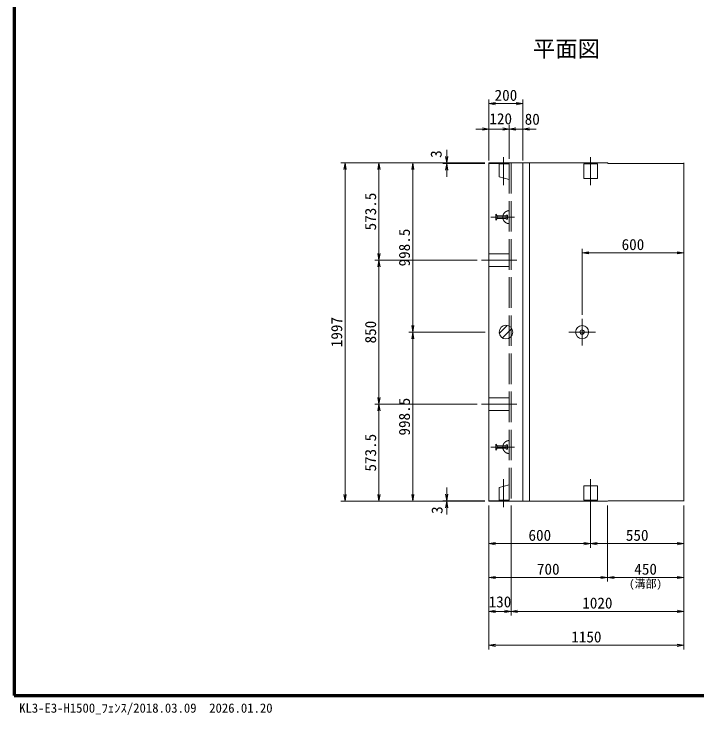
# Model space of a CAD drawing. Units: millimetres at full size, sheet at 1:30; some dimension numbers follow another scale. Extents: x 134809 to 146659, y -1498 to 6777.
# Drawn here: x 134809 to 138842, y -1498 to 2639 of the extents above; entities that cross this region are included whole.
import ezdxf
from ezdxf.enums import TextEntityAlignment as Align

# ---------------------------------------------------------------- set-up
doc = ezdxf.new("R2010")
doc.units = ezdxf.units.MM
doc.header["$LTSCALE"] = 30
doc.linetypes.add('CHAIN', pattern=[18.5, 12, -1.5, 3.5, -1.5])
doc.linetypes.add('DASHED', pattern=[7.5, 6, -1.5])
for name, color, linetype, lineweight in [('01図枠', 1, 'Continuous', 70), ('中心', 6, 'CHAIN', 9), ('外形線', 7, 'Continuous', 13), ('寸法', 2, 'Continuous', 9), ('細線', 4, 'Continuous', 9)]:
    doc.layers.add(name, color=color, linetype=linetype, lineweight=lineweight)
doc.layers.add('文字', color=7, linetype='Continuous')
doc.styles.add('ＭＳ ゴシック', font='')
doc.styles.add('ＭＳ Ｐゴシック', font='')
doc.styles.get('ＭＳ ゴシック').set_extended_font_data('MS Gothic')
doc.styles.get('ＭＳ Ｐゴシック').set_extended_font_data('MS PGothic')

# ---------------------------------------------------------------- blocks, each defined once
blk = doc.blocks.new('open_arrow')
at = {"color": 0, "linetype": 'Continuous', "lineweight": -2}
blk.add_lwpolyline([(7.5, 1.25), (0, 0), (7.5, -1.25)], dxfattribs=at)

msp = doc.modelspace()

# ---------------------------------------------------------------- hatches: boundary and pattern name
at = {"layer": '細線'}
h = msp.add_hatch(dxfattribs=at)
h.set_pattern_fill('USER', color=256, style=0, pattern_type=2)
h.set_pattern_definition([(45, (13121.41, -275.05), (-22.45064, 22.45064), [])])
h.paths.add_polyline_path([(137732.33, 796.8, -0.27564), (137753.33, 761.6, -0.27564), (137732.33, 726.4, -0.56784), (137673.33, 761.6, -0.56784)])

# ---------------------------------------------------------------- linework, layer by layer
at = {"layer": '01図枠'}
msp.add_lwpolyline([(134808.55, -1383.36), (146658.55, -1383.36), (146658.55, 6776.64), (134808.55, 6776.64)], close=True, dxfattribs=at)
at = {"layer": '中心'}
for p, q in [((137698.33, 1629.1), (137698.33, 1794.1)), ((138213.33, 1629.1), (138213.33, 1794.1)), ((137763.33, 1440.1), (137624.33, 1440.1)), ((137568.33, 1186.6), (137778.33, 1186.6)), ((138163.33, 840.1), (138163.33, 683.1)), ((138241.83, 761.6), (138084.83, 761.6)), ((137568.33, 336.6), (137778.33, 336.6)), ((137763.33, 83.1), (137624.33, 83.1)), ((137698.33, -105.9), (137698.33, -270.9)), ((138213.33, -105.9), (138213.33, -270.9))]:
    msp.add_line(p, q, dxfattribs=at)
at = {"layer": '外形線'}
for p, q in [((137613.33, 1760.1), (138313.33, 1760.1)), ((137613.33, 1760.1), (137613.33, -236.9)), ((137813.33, 1760.1), (137813.33, -236.9)), ((138316.33, 1757.1), (138313.33, 1760.1)), ((138316.33, 1757.1), (138763.33, 1757.1)), ((138763.33, -236.9), (138763.33, 1760.1)), ((137613.33, -236.9), (138313.33, -236.9)), ((138313.33, -236.9), (138316.33, -233.9)), ((138316.33, -233.9), (138763.33, -233.9))]:
    msp.add_line(p, q, dxfattribs=at)
msp.add_circle((137713.33, 761.6), 40, dxfattribs=at)
at = {"layer": '寸法'}
for p, q in [((137613.33, 1775.1), (137613.33, 2134.1)), ((137813.33, 1775.1), (137813.33, 2134.1)), ((137613.33, 2110.1), (137813.33, 2110.1)), ((137811.33, 1960.1), (137535.33, 1960.1)), ((137613.33, 1784.1), (137613.33, 1984.1)), ((137655.33, 1960.1), (137891.33, 1960.1)), ((137733.33, 1784.1), (137733.33, 1984.1)), ((137733.33, 1784.1), (137733.33, 1984.1)), ((137813.33, 1784.1), (137813.33, 1984.1)), ((137363.97, 1838.1), (137363.97, 1679.1)), ((137589.33, 1760.1), (136739.33, 1760.1)), ((136763.33, 1760.1), (136763.33, -236.9)), ((137589.33, 1760.1), (136939.33, 1760.1)), ((136963.33, 1760.1), (136963.33, 1186.6)), ((137589.33, 1760.1), (137139.33, 1760.1)), ((137163.33, 1760.1), (137163.33, 761.6)), ((137589.33, 1760.1), (137339.97, 1760.1)), ((137589.33, 1757.1), (137339.97, 1757.1)), ((138163.33, 864.1), (138163.33, 1253.18)), ((138763.33, 851.05), (138763.33, 1253.18)), ((138763.33, 1229.18), (138163.33, 1229.18)), ((137544.33, 1186.6), (136939.33, 1186.6)), ((137544.33, 1186.6), (136939.33, 1186.6)), ((136963.33, 1186.6), (136963.33, 336.6)), ((137590.33, 761.6), (137139.33, 761.6)), ((137590.33, 761.6), (137139.33, 761.6)), ((137163.33, 761.6), (137163.33, -236.9)), ((137544.33, 336.6), (136939.33, 336.6)), ((137544.33, 336.6), (136939.33, 336.6)), ((136963.33, 336.6), (136963.33, -236.9)), ((137363.97, -314.9), (137363.97, -155.9)), ((137589.33, -236.9), (136739.33, -236.9)), ((137589.33, -236.9), (136939.33, -236.9)), ((137589.33, -236.9), (137139.33, -236.9)), ((137589.33, -233.9), (137339.97, -233.9)), ((137589.33, -236.9), (137339.97, -236.9)), ((137613.33, -260.9), (137613.33, -1110.9)), ((137613.33, -260.9), (137613.33, -910.9)), ((137613.33, -260.9), (137613.33, -710.9)), ((137613.33, -260.9), (137613.33, -510.9)), ((137743.33, -260.9), (137743.33, -910.9)), ((137743.33, -260.9), (137743.33, -910.9)), ((138213.33, -260.9), (138213.33, -510.9)), ((138213.33, -260.9), (138213.33, -510.9)), ((138313.33, -260.9), (138313.33, -710.9)), ((138313.33, -260.9), (138313.33, -710.9)), ((138763.33, -260.9), (138763.33, -1110.9)), ((138763.33, -260.9), (138763.33, -910.9)), ((138763.33, -260.9), (138763.33, -710.9)), ((138763.33, -260.9), (138763.33, -510.9)), ((137613.33, -486.9), (138213.33, -486.9)), ((138763.33, -486.9), (138213.33, -486.9)), ((137613.33, -686.9), (138313.33, -686.9)), ((138313.33, -686.9), (138763.33, -686.9)), ((137613.33, -886.9), (137743.33, -886.9)), ((137743.33, -886.9), (138763.33, -886.9)), ((137613.33, -1086.9), (138763.33, -1086.9))]:
    msp.add_line(p, q, dxfattribs=at)
at = {"layer": '寸法', "color": 3, "linetype": 'DASHED'}
for p, q in [((137654.33, 1422.6), (137654.33, 1457.6)), ((137654.33, 1457.6), (137662, 1447.1)), ((137714, 1427.6), (137714, 1452.6)), ((137714, 1452.6), (137722.33, 1452.6)), ((137722.33, 1452.6), (137722.33, 1427.6)), ((137733.33, 1478.6), (137733.33, 1401.6)), ((137662, 1433.1), (137654.33, 1422.6)), ((137714, 1447.1), (137662, 1447.1)), ((137662, 1447.1), (137662, 1433.1)), ((137714, 1433.1), (137662, 1433.1)), ((137722.33, 1427.6), (137714, 1427.6)), ((137662, 90.1), (137654.33, 100.6)), ((137654.33, 100.6), (137654.33, 65.6)), ((137714, 90.1), (137662, 90.1)), ((137662, 76.1), (137662, 90.1)), ((137722.33, 95.6), (137714, 95.6)), ((137714, 95.6), (137714, 70.6)), ((137722.33, 70.6), (137722.33, 95.6)), ((137733.33, 44.6), (137733.33, 121.6)), ((137654.33, 65.6), (137662, 76.1)), ((137714, 76.1), (137662, 76.1)), ((137714, 70.6), (137722.33, 70.6))]:
    msp.add_line(p, q, dxfattribs=at)
at = {"layer": '寸法', "color": 3}
for radius in [38.5, 12.5]:
    msp.add_circle((138163.33, 761.6), radius, dxfattribs=at)
at = {"layer": '寸法', "color": 3, "linetype": 'DASHED'}
for centre in [(137733.33, 1440.1), (137733.33, 83.1)]:
    msp.add_arc(centre, 38.5, 90, 270, dxfattribs=at)
at = {"layer": '細線', "linetype": 'DASHED'}
for p, q in [((137613.33, 1757.1), (137733.33, 1757.1)), ((137673.33, 1754.1), (137673.33, 1678.1)), ((137673.33, 1754.1), (137733.33, 1754.1)), ((137733.33, 1760.1), (137733.33, -236.9)), ((137733.33, 1754.1), (137733.33, 1663.1)), ((137743.33, 1760.1), (137743.33, -236.9)), ((137673.33, 1678.1), (137733.33, 1663.1)), ((137673.33, -154.9), (137733.33, -139.9)), ((137673.33, -230.9), (137673.33, -154.9)), ((137733.33, -230.9), (137733.33, -139.9)), ((137613.33, -233.9), (137733.33, -233.9)), ((137673.33, -230.9), (137733.33, -230.9))]:
    msp.add_line(p, q, dxfattribs=at)
at = {"layer": '細線'}
for p, q in [((137853.33, 1760.1), (137853.33, -236.9)), ((138253.33, 1754.1), (138173.33, 1754.1)), ((138173.33, 1669.1), (138173.33, 1754.1)), ((138253.33, 1669.1), (138253.33, 1754.1)), ((138253.33, 1669.1), (138173.33, 1669.1)), ((138253.33, -145.9), (138173.33, -145.9)), ((138173.33, -145.9), (138173.33, -230.9)), ((138253.33, -145.9), (138253.33, -230.9)), ((138253.33, -230.9), (138173.33, -230.9))]:
    msp.add_line(p, q, dxfattribs=at)
at = {"layer": '細線', "linetype": 'DASHED'}
for points in [[(137613.33, 1149.1), (137733.33, 1149.1), (137733.33, 1224.1), (137613.33, 1224.1)], [(137613.33, 374.1), (137733.33, 374.1), (137733.33, 299.1), (137613.33, 299.1)]]:
    msp.add_lwpolyline(points, close=True, dxfattribs=at)

# ---------------------------------------------------------------- block references
at = {"layer": '寸法', "xscale": 5.2, "yscale": 5.2}
for p in [(137613.33, 2110.1), (137733.33, 1960.1), (137813.33, 1960.1), (138163.33, 1229.18), (137613.33, -486.9), (138213.33, -486.9), (137613.33, -686.9), (138313.33, -686.9), (137613.33, -886.9), (137743.33, -886.9), (137613.33, -1086.9)]:
    msp.add_blockref('open_arrow', p, dxfattribs=at)
for p, rotation in [((137813.33, 2110.1), 180), ((137613.33, 1960.1), 180), ((137733.33, 1960.1), 180), ((137363.97, 1760.1), 90), ((136763.33, 1760.1), 270), ((136963.33, 1760.1), 270), ((137163.33, 1760.1), 270), ((137363.97, 1757.1), 270), ((136963.33, 1186.6), 90), ((138763.33, 1229.18), 180), ((136963.33, 1186.6), 270), ((137163.33, 761.6), 90), ((137163.33, 761.6), 270), ((136963.33, 336.6), 90), ((136963.33, 336.6), 270), ((136763.33, -236.9), 90), ((136963.33, -236.9), 90), ((137163.33, -236.9), 90), ((137363.97, -233.9), 90), ((137363.97, -236.9), 270), ((138213.33, -486.9), 180), ((138763.33, -486.9), 180), ((138313.33, -686.9), 180), ((138763.33, -686.9), 180), ((137743.33, -886.9), 180), ((138763.33, -886.9), 180), ((138763.33, -1086.9), 180)]:
    msp.add_blockref('open_arrow', p, dxfattribs=dict(at, rotation=rotation))

# ---------------------------------------------------------------- texts
at = {"layer": '寸法', "style": 'ＭＳ ゴシック'}
for s, p in [('200', (137713.33, 2159.6)), ('120', (137682.51, 2021.01)), ('80', (137868.79, 2018.46)), ('600', (138463.33, 1278.68)), ('600', (137913.33, -437.4)), ('550', (138488.33, -437.4)), ('700', (137963.33, -637.4)), ('450', (138538.33, -637.4)), ('130', (137678.33, -830.47)), ('1020', (138253.33, -837.4)), ('1150', (138188.33, -1037.4))]:
    msp.add_text(s, height=65.51, dxfattribs=at).set_placement(p, align=Align.MIDDLE_CENTER)
for s, p in [('3', (137301.15, 1812.55)), ('573.5', (136913.83, 1473.35)), ('998.5', (137113.83, 1260.85)), ('1997', (136713.83, 761.6)), ('850', (136913.83, 761.6)), ('998.5', (137113.83, 262.35)), ('573.5', (136913.83, 49.85)), ('3', (137306.44, -289.34))]:
    msp.add_text(s, height=65.51, rotation=90, dxfattribs=at).set_placement(p, align=Align.MIDDLE_CENTER)
at = {"layer": '寸法', "color": 3, "style": 'ＭＳ ゴシック'}
msp.add_text('(溝部)', height=47.47, dxfattribs=at).set_placement((138440.7, -761.48), align=Align.BOTTOM_LEFT)
at = {"layer": '文字', "style": 'ＭＳ Ｐゴシック'}
msp.add_text(' 平面図 ', height=96.5, dxfattribs=at).set_placement((138070.44, 2356.84), align=Align.BOTTOM_CENTER)
at = {"layer": '文字', "style": 'ＭＳ ゴシック'}
msp.add_text('KL3-E3-H1500_ﾌｪﾝｽ/2018.03.09  2026.01.20', height=54.99, dxfattribs=at).set_placement((134838.7, -1501.45), align=Align.BOTTOM_LEFT)

doc.saveas('drawing.dxf')
